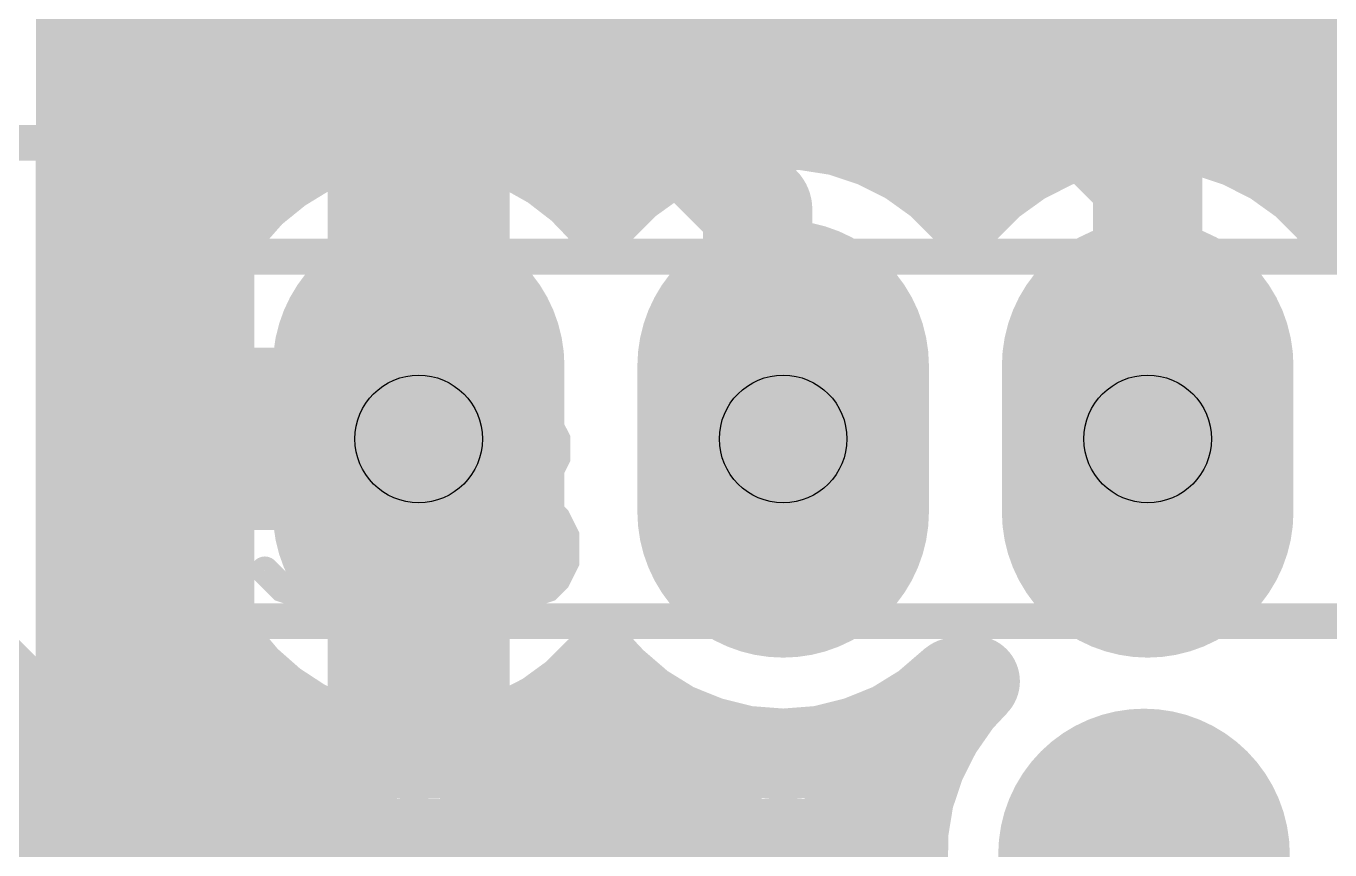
# Model space of a CAD drawing. Extents: x -0.06 to 2.31, y -0.06 to 2.06.
# Drawn here: x 0.7373 to 1.095, y 0.6142 to 0.8402 of the extents above; entities that cross this region are included whole.
import ezdxf

# ---------------------------------------------------------------- set-up
doc = ezdxf.new("R2010")
doc.units = 0
for name, color, linetype in [('Bottom', 6, 'CONTINUOUS'), ('Drill_Bottom', 8, 'CONTINUOUS'), ('Drill_Top', 7, 'CONTINUOUS'), ('Top', 5, 'CONTINUOUS'), ('Top_Silk', 2, 'CONTINUOUS')]:
    doc.layers.add(name, color=color, linetype=linetype)

msp = doc.modelspace()

# ---------------------------------------------------------------- linework, layer by layer
at = {"layer": 'Bottom', "linetype": 'CONTINUOUS'}
for points, const_width in [([(1.145, 0.799), (1.046, 0.898)], 0.03), ([(1.045, 0.798), (0.946, 0.897)], 0.03), ([(0.7525, 0.8598), (0.7524, 0.6567)], 0.025), ([(0.787, 0.8254), (0.7525, 0.8598)], 0.025), ([(0.871, 0.857), (0.938, 0.79)], 0.03), ([(0.755, 0.8395), (0.7703, 0.8395)], 0.025), ([(0.7923, 0.8216), (0.787, 0.8254)], 0.025), ([(0.845, 0.8135), (0.845, 0.6405)], 0.05), ([(0.7981, 0.8187), (0.7923, 0.8216)], 0.025), ([(0.8043, 0.8166), (0.7981, 0.8187)], 0.025), ([(0.755, 0.8147), (0.8522, 0.8147)], 0.025), ([(0.8107, 0.8156), (0.8043, 0.8166)], 0.025), ([(0.8538, 0.8155), (0.8107, 0.8156)], 0.025), ([(0.8569, 0.8124), (0.8538, 0.8155)], 0.025), ([(0.8152, 0.8065), (0.8245, 0.8103)], 0.025), ([(0.8245, 0.8103), (0.8342, 0.8126)], 0.025), ([(0.8342, 0.8126), (0.8441, 0.8135)], 0.025), ([(0.8441, 0.8135), (0.8541, 0.8129)], 0.025), ([(0.8541, 0.8129), (0.8569, 0.8124)], 0.025), ([(0.8067, 0.8013), (0.8152, 0.8065)], 0.025), ([(0.7989, 0.795), (0.8067, 0.8013)], 0.025), ([(1.045, 0.727), (1.045, 0.798)], 0.03), ([(0.7923, 0.7875), (0.7989, 0.795)], 0.025), ([(0.938, 0.79), (0.938, 0.734)], 0.03), ([(0.755, 0.7898), (0.7916, 0.7898)], 0.025), ([(0.7868, 0.7792), (0.7923, 0.7875)], 0.025), ([(0.7826, 0.7701), (0.7868, 0.7792)], 0.025), ([(0.7799, 0.7605), (0.7826, 0.7701)], 0.025), ([(0.755, 0.7649), (0.7785, 0.7649)], 0.025), ([(0.7786, 0.7506), (0.7799, 0.7605)], 0.025), ([(0.7785, 0.7056), (0.7786, 0.7506)], 0.025), ([(0.755, 0.7401), (0.776, 0.7401)], 0.025), ([(0.7785, 0.727), (0.845, 0.727)], 0.05), ([(0.938, 0.734), (0.945, 0.727)], 0.03), ([(0.755, 0.7152), (0.776, 0.7152)], 0.025), ([(0.7795, 0.6956), (0.7785, 0.7056)], 0.025), ([(0.7819, 0.686), (0.7795, 0.6956)], 0.025), ([(0.755, 0.6903), (0.7781, 0.6903)], 0.025), ([(0.7858, 0.6767), (0.7819, 0.686)], 0.025), ([(0.791, 0.6682), (0.7858, 0.6767)], 0.025), ([(0.7974, 0.6606), (0.791, 0.6682)], 0.025), ([(0.755, 0.6655), (0.7906, 0.6655)], 0.025), ([(0.8049, 0.654), (0.7974, 0.6606)], 0.025), ([(0.895, 0.6632), (0.8882, 0.6564)], 0.025), ([(0.898, 0.66), (0.895, 0.6632)], 0.025), ([(0.9059, 0.6532), (0.898, 0.66)], 0.025), ([(0.992, 0.66), (0.9841, 0.6532)], 0.025), ([(0.9975, 0.6605), (0.992, 0.66)], 0.025), ([(0.9928, 0.6555), (0.9975, 0.6605)], 0.025), ([(0.7524, 0.6567), (0.7514, 0.6503)], 0.025), ([(0.8882, 0.6564), (0.8801, 0.6505)], 0.025), ([(0.8133, 0.6485), (0.8049, 0.654)], 0.025), ([(0.9148, 0.6477), (0.9059, 0.6532)], 0.025), ([(0.9841, 0.6532), (0.9752, 0.6477)], 0.025), ([(0.9871, 0.6473), (0.9928, 0.6555)], 0.025), ([(0.7514, 0.6503), (0.7493, 0.6441)], 0.025), ([(0.8801, 0.6505), (0.8712, 0.6459)], 0.025), ([(0.8224, 0.6445), (0.8133, 0.6485)], 0.025), ([(0.8712, 0.6459), (0.8618, 0.6427)], 0.025), ([(0.9245, 0.6438), (0.9148, 0.6477)], 0.025), ([(0.9752, 0.6477), (0.9655, 0.6438)], 0.025), ([(0.9825, 0.6384), (0.9871, 0.6473)], 0.025), ([(0.7493, 0.6441), (0.7464, 0.6383)], 0.025), ([(0.832, 0.6418), (0.8224, 0.6445)], 0.025), ([(0.8618, 0.6427), (0.8519, 0.6409)], 0.025), ([(0.9346, 0.6413), (0.9245, 0.6438)], 0.025), ([(0.9655, 0.6438), (0.9554, 0.6413)], 0.025), ([(0.7502, 0.6406), (0.8391, 0.6406)], 0.025), ([(0.842, 0.6406), (0.832, 0.6418)], 0.025), ([(0.8519, 0.6409), (0.842, 0.6406)], 0.025), ([(0.8509, 0.6406), (0.9391, 0.6406)], 0.025), ([(0.945, 0.6405), (0.9346, 0.6413)], 0.025), ([(0.9554, 0.6413), (0.945, 0.6405)], 0.025), ([(0.9509, 0.6406), (0.981, 0.6406)], 0.025), ([(0.7464, 0.6383), (0.7426, 0.633)], 0.025), ([(0.9794, 0.6289), (0.9825, 0.6384)], 0.025), ([(0.7426, 0.633), (0.7105, 0.6008)], 0.025), ([(0.9778, 0.6191), (0.9794, 0.6289)], 0.025), ([(0.9775, 0.573), (0.9778, 0.6191)], 0.025), ([(0.7279, 0.6157), (0.9751, 0.6157)], 0.025)]:
    msp.add_lwpolyline(points, dxfattribs=dict(at, const_width=const_width))
for points, const_width in [([(0.7808, 0.8254, 1), (0.7933, 0.8254, 1), (0.7808, 0.8254, 1)], 0.0125), ([(0.7808, 0.8254, 1), (0.7933, 0.8254, 1), (0.7808, 0.8254, 1)], 0.0125), ([(0.7861, 0.8216, 1), (0.7986, 0.8216, 1), (0.7861, 0.8216, 1)], 0.0125), ([(0.7861, 0.8216, 1), (0.7986, 0.8216, 1), (0.7861, 0.8216, 1)], 0.0125), ([(0.7919, 0.8187, 1), (0.8044, 0.8187, 1), (0.7919, 0.8187, 1)], 0.0125), ([(0.7919, 0.8187, 1), (0.8044, 0.8187, 1), (0.7919, 0.8187, 1)], 0.0125), ([(0.7981, 0.8166, 1), (0.8106, 0.8166, 1), (0.7981, 0.8166, 1)], 0.0125), ([(0.7981, 0.8166, 1), (0.8106, 0.8166, 1), (0.7981, 0.8166, 1)], 0.0125), ([(0.8045, 0.8156, 1), (0.817, 0.8156, 1), (0.8045, 0.8156, 1)], 0.0125), ([(0.8045, 0.8156, 1), (0.817, 0.8156, 1), (0.8045, 0.8156, 1)], 0.0125), ([(0.8475, 0.8155, 1), (0.86, 0.8155, 1), (0.8475, 0.8155, 1)], 0.0125), ([(0.8475, 0.8155, 1), (0.86, 0.8155, 1), (0.8475, 0.8155, 1)], 0.0125), ([(0.8182, 0.8103, 1), (0.8307, 0.8103, 1), (0.8182, 0.8103, 1)], 0.0125), ([(0.8182, 0.8103, 1), (0.8307, 0.8103, 1), (0.8182, 0.8103, 1)], 0.0125), ([(0.8279, 0.8126, 1), (0.8404, 0.8126, 1), (0.8279, 0.8126, 1)], 0.0125), ([(0.8279, 0.8126, 1), (0.8404, 0.8126, 1), (0.8279, 0.8126, 1)], 0.0125), ([(0.8379, 0.8135, 1), (0.8504, 0.8135, 1), (0.8379, 0.8135, 1)], 0.0125), ([(0.8379, 0.8135, 1), (0.8504, 0.8135, 1), (0.8379, 0.8135, 1)], 0.0125), ([(0.8478, 0.8129, 1), (0.8603, 0.8129, 1), (0.8478, 0.8129, 1)], 0.0125), ([(0.8478, 0.8129, 1), (0.8603, 0.8129, 1), (0.8478, 0.8129, 1)], 0.0125), ([(0.8507, 0.8124, 1), (0.8632, 0.8124, 1), (0.8507, 0.8124, 1)], 0.0125), ([(0.8507, 0.8124, 1), (0.8632, 0.8124, 1), (0.8507, 0.8124, 1)], 0.0125), ([(0.809, 0.8065, 1), (0.8215, 0.8065, 1), (0.809, 0.8065, 1)], 0.0125), ([(0.809, 0.8065, 1), (0.8215, 0.8065, 1), (0.809, 0.8065, 1)], 0.0125), ([(0.8004, 0.8013, 1), (0.8129, 0.8013, 1), (0.8004, 0.8013, 1)], 0.0125), ([(0.8004, 0.8013, 1), (0.8129, 0.8013, 1), (0.8004, 0.8013, 1)], 0.0125), ([(1.0375, 0.798, 1), (1.0525, 0.798, 1), (1.0375, 0.798, 1)], 0.015), ([(1.0375, 0.798, 1), (1.0525, 0.798, 1), (1.0375, 0.798, 1)], 0.015), ([(0.7927, 0.795, 1), (0.8052, 0.795, 1), (0.7927, 0.795, 1)], 0.0125), ([(0.7927, 0.795, 1), (0.8052, 0.795, 1), (0.7927, 0.795, 1)], 0.0125), ([(0.9305, 0.79, 1), (0.9455, 0.79, 1), (0.9305, 0.79, 1)], 0.015), ([(0.9305, 0.79, 1), (0.9455, 0.79, 1), (0.9305, 0.79, 1)], 0.015), ([(0.786, 0.7875, 1), (0.7985, 0.7875, 1), (0.786, 0.7875, 1)], 0.0125), ([(0.786, 0.7875, 1), (0.7985, 0.7875, 1), (0.786, 0.7875, 1)], 0.0125), ([(0.7806, 0.7792, 1), (0.7931, 0.7792, 1), (0.7806, 0.7792, 1)], 0.0125), ([(0.7806, 0.7792, 1), (0.7931, 0.7792, 1), (0.7806, 0.7792, 1)], 0.0125), ([(0.865, 0.747, 1), (0.825, 0.747, 1), (0.865, 0.747, 1)], 0.04), ([(0.965, 0.747, 1), (0.925, 0.747, 1), (0.965, 0.747, 1)], 0.04), ([(1.065, 0.747, 1), (1.025, 0.747, 1), (1.065, 0.747, 1)], 0.04), ([(0.7764, 0.7701, 1), (0.7889, 0.7701, 1), (0.7764, 0.7701, 1)], 0.0125), ([(0.7764, 0.7701, 1), (0.7889, 0.7701, 1), (0.7764, 0.7701, 1)], 0.0125), ([(0.7736, 0.7605, 1), (0.7861, 0.7605, 1), (0.7736, 0.7605, 1)], 0.0125), ([(0.7736, 0.7605, 1), (0.7861, 0.7605, 1), (0.7736, 0.7605, 1)], 0.0125), ([(0.7723, 0.7506, 1), (0.7848, 0.7506, 1), (0.7723, 0.7506, 1)], 0.0125), ([(0.7723, 0.7506, 1), (0.7848, 0.7506, 1), (0.7723, 0.7506, 1)], 0.0125), ([(0.9305, 0.734, 1), (0.9455, 0.734, 1), (0.9305, 0.734, 1)], 0.015), ([(0.9305, 0.734, 1), (0.9455, 0.734, 1), (0.9305, 0.734, 1)], 0.015), ([(0.865, 0.707, 1), (0.825, 0.707, 1), (0.865, 0.707, 1)], 0.04), ([(0.965, 0.707, 1), (0.925, 0.707, 1), (0.965, 0.707, 1)], 0.04), ([(1.065, 0.707, 1), (1.025, 0.707, 1), (1.065, 0.707, 1)], 0.04), ([(0.9375, 0.727, 1), (0.9525, 0.727, 1), (0.9375, 0.727, 1)], 0.015), ([(1.0375, 0.727, 1), (1.0525, 0.727, 1), (1.0375, 0.727, 1)], 0.015), ([(0.7723, 0.7056, 1), (0.7848, 0.7056, 1), (0.7723, 0.7056, 1)], 0.0125), ([(0.7723, 0.7056, 1), (0.7848, 0.7056, 1), (0.7723, 0.7056, 1)], 0.0125), ([(0.7732, 0.6956, 1), (0.7857, 0.6956, 1), (0.7732, 0.6956, 1)], 0.0125), ([(0.7732, 0.6956, 1), (0.7857, 0.6956, 1), (0.7732, 0.6956, 1)], 0.0125), ([(0.7757, 0.686, 1), (0.7882, 0.686, 1), (0.7757, 0.686, 1)], 0.0125), ([(0.7757, 0.686, 1), (0.7882, 0.686, 1), (0.7757, 0.686, 1)], 0.0125), ([(0.7795, 0.6767, 1), (0.792, 0.6767, 1), (0.7795, 0.6767, 1)], 0.0125), ([(0.7795, 0.6767, 1), (0.792, 0.6767, 1), (0.7795, 0.6767, 1)], 0.0125), ([(0.7847, 0.6682, 1), (0.7972, 0.6682, 1), (0.7847, 0.6682, 1)], 0.0125), ([(0.7847, 0.6682, 1), (0.7972, 0.6682, 1), (0.7847, 0.6682, 1)], 0.0125), ([(0.7912, 0.6606, 1), (0.8037, 0.6606, 1), (0.7912, 0.6606, 1)], 0.0125), ([(0.7912, 0.6606, 1), (0.8037, 0.6606, 1), (0.7912, 0.6606, 1)], 0.0125), ([(0.8888, 0.6632, 1), (0.9013, 0.6632, 1), (0.8888, 0.6632, 1)], 0.0125), ([(0.8888, 0.6632, 1), (0.9013, 0.6632, 1), (0.8888, 0.6632, 1)], 0.0125), ([(0.8917, 0.66, 1), (0.9042, 0.66, 1), (0.8917, 0.66, 1)], 0.0125), ([(0.8917, 0.66, 1), (0.9042, 0.66, 1), (0.8917, 0.66, 1)], 0.0125), ([(0.9858, 0.66, 1), (0.9983, 0.66, 1), (0.9858, 0.66, 1)], 0.0125), ([(0.9858, 0.66, 1), (0.9983, 0.66, 1), (0.9858, 0.66, 1)], 0.0125), ([(0.9912, 0.6605, 1), (1.0037, 0.6605, 1), (0.9912, 0.6605, 1)], 0.0125), ([(0.9912, 0.6605, 1), (1.0037, 0.6605, 1), (0.9912, 0.6605, 1)], 0.0125), ([(0.7461, 0.6567, 1), (0.7586, 0.6567, 1), (0.7461, 0.6567, 1)], 0.0125), ([(0.7461, 0.6567, 1), (0.7586, 0.6567, 1), (0.7461, 0.6567, 1)], 0.0125), ([(0.8819, 0.6564, 1), (0.8944, 0.6564, 1), (0.8819, 0.6564, 1)], 0.0125), ([(0.8819, 0.6564, 1), (0.8944, 0.6564, 1), (0.8819, 0.6564, 1)], 0.0125), ([(0.7987, 0.654, 1), (0.8112, 0.654, 1), (0.7987, 0.654, 1)], 0.0125), ([(0.7987, 0.654, 1), (0.8112, 0.654, 1), (0.7987, 0.654, 1)], 0.0125), ([(0.8997, 0.6532, 1), (0.9122, 0.6532, 1), (0.8997, 0.6532, 1)], 0.0125), ([(0.8997, 0.6532, 1), (0.9122, 0.6532, 1), (0.8997, 0.6532, 1)], 0.0125), ([(0.9778, 0.6532, 1), (0.9903, 0.6532, 1), (0.9778, 0.6532, 1)], 0.0125), ([(0.9778, 0.6532, 1), (0.9903, 0.6532, 1), (0.9778, 0.6532, 1)], 0.0125), ([(0.9866, 0.6555, 1), (0.9991, 0.6555, 1), (0.9866, 0.6555, 1)], 0.0125), ([(0.9866, 0.6555, 1), (0.9991, 0.6555, 1), (0.9866, 0.6555, 1)], 0.0125), ([(0.7451, 0.6503, 1), (0.7576, 0.6503, 1), (0.7451, 0.6503, 1)], 0.0125), ([(0.7451, 0.6503, 1), (0.7576, 0.6503, 1), (0.7451, 0.6503, 1)], 0.0125), ([(0.8738, 0.6505, 1), (0.8863, 0.6505, 1), (0.8738, 0.6505, 1)], 0.0125), ([(0.8738, 0.6505, 1), (0.8863, 0.6505, 1), (0.8738, 0.6505, 1)], 0.0125), ([(0.8071, 0.6485, 1), (0.8196, 0.6485, 1), (0.8071, 0.6485, 1)], 0.0125), ([(0.8071, 0.6485, 1), (0.8196, 0.6485, 1), (0.8071, 0.6485, 1)], 0.0125), ([(0.865, 0.6459, 1), (0.8775, 0.6459, 1), (0.865, 0.6459, 1)], 0.0125), ([(0.865, 0.6459, 1), (0.8775, 0.6459, 1), (0.865, 0.6459, 1)], 0.0125), ([(0.9086, 0.6477, 1), (0.9211, 0.6477, 1), (0.9086, 0.6477, 1)], 0.0125), ([(0.9086, 0.6477, 1), (0.9211, 0.6477, 1), (0.9086, 0.6477, 1)], 0.0125), ([(0.9689, 0.6477, 1), (0.9814, 0.6477, 1), (0.9689, 0.6477, 1)], 0.0125), ([(0.9689, 0.6477, 1), (0.9814, 0.6477, 1), (0.9689, 0.6477, 1)], 0.0125), ([(0.9808, 0.6473, 1), (0.9933, 0.6473, 1), (0.9808, 0.6473, 1)], 0.0125), ([(0.9808, 0.6473, 1), (0.9933, 0.6473, 1), (0.9808, 0.6473, 1)], 0.0125), ([(0.7431, 0.6441, 1), (0.7556, 0.6441, 1), (0.7431, 0.6441, 1)], 0.0125), ([(0.7431, 0.6441, 1), (0.7556, 0.6441, 1), (0.7431, 0.6441, 1)], 0.0125), ([(0.8162, 0.6445, 1), (0.8287, 0.6445, 1), (0.8162, 0.6445, 1)], 0.0125), ([(0.8162, 0.6445, 1), (0.8287, 0.6445, 1), (0.8162, 0.6445, 1)], 0.0125), ([(0.8555, 0.6427, 1), (0.868, 0.6427, 1), (0.8555, 0.6427, 1)], 0.0125), ([(0.8555, 0.6427, 1), (0.868, 0.6427, 1), (0.8555, 0.6427, 1)], 0.0125), ([(0.9182, 0.6438, 1), (0.9307, 0.6438, 1), (0.9182, 0.6438, 1)], 0.0125), ([(0.9182, 0.6438, 1), (0.9307, 0.6438, 1), (0.9182, 0.6438, 1)], 0.0125), ([(0.9593, 0.6438, 1), (0.9718, 0.6438, 1), (0.9593, 0.6438, 1)], 0.0125), ([(0.9593, 0.6438, 1), (0.9718, 0.6438, 1), (0.9593, 0.6438, 1)], 0.0125), ([(0.8258, 0.6418, 1), (0.8383, 0.6418, 1), (0.8258, 0.6418, 1)], 0.0125), ([(0.8258, 0.6418, 1), (0.8383, 0.6418, 1), (0.8258, 0.6418, 1)], 0.0125), ([(0.8357, 0.6406, 1), (0.8482, 0.6406, 1), (0.8357, 0.6406, 1)], 0.0125), ([(0.8357, 0.6406, 1), (0.8482, 0.6406, 1), (0.8357, 0.6406, 1)], 0.0125), ([(0.8457, 0.6409, 1), (0.8582, 0.6409, 1), (0.8457, 0.6409, 1)], 0.0125), ([(0.8457, 0.6409, 1), (0.8582, 0.6409, 1), (0.8457, 0.6409, 1)], 0.0125), ([(0.9283, 0.6413, 1), (0.9408, 0.6413, 1), (0.9283, 0.6413, 1)], 0.0125), ([(0.9283, 0.6413, 1), (0.9408, 0.6413, 1), (0.9283, 0.6413, 1)], 0.0125), ([(0.9388, 0.6405, 1), (0.9513, 0.6405, 1), (0.9388, 0.6405, 1)], 0.0125), ([(0.9388, 0.6405, 1), (0.9513, 0.6405, 1), (0.9388, 0.6405, 1)], 0.0125), ([(0.9492, 0.6413, 1), (0.9617, 0.6413, 1), (0.9492, 0.6413, 1)], 0.0125), ([(0.9492, 0.6413, 1), (0.9617, 0.6413, 1), (0.9492, 0.6413, 1)], 0.0125), ([(1.064, 0.613, 1), (1.024, 0.613, 1), (1.064, 0.613, 1)], 0.04), ([(0.7401, 0.6383, 1), (0.7526, 0.6383, 1), (0.7401, 0.6383, 1)], 0.0125), ([(0.7401, 0.6383, 1), (0.7526, 0.6383, 1), (0.7401, 0.6383, 1)], 0.0125), ([(0.9763, 0.6384, 1), (0.9888, 0.6384, 1), (0.9763, 0.6384, 1)], 0.0125), ([(0.9763, 0.6384, 1), (0.9888, 0.6384, 1), (0.9763, 0.6384, 1)], 0.0125), ([(0.7363, 0.633, 1), (0.7488, 0.633, 1), (0.7363, 0.633, 1)], 0.0125), ([(0.7363, 0.633, 1), (0.7488, 0.633, 1), (0.7363, 0.633, 1)], 0.0125), ([(0.9732, 0.6289, 1), (0.9857, 0.6289, 1), (0.9732, 0.6289, 1)], 0.0125), ([(0.9732, 0.6289, 1), (0.9857, 0.6289, 1), (0.9732, 0.6289, 1)], 0.0125), ([(0.9715, 0.6191, 1), (0.984, 0.6191, 1), (0.9715, 0.6191, 1)], 0.0125), ([(0.9715, 0.6191, 1), (0.984, 0.6191, 1), (0.9715, 0.6191, 1)], 0.0125)]:
    msp.add_lwpolyline(points, format="xyb", dxfattribs=dict(at, const_width=const_width))
at = {"layer": 'Bottom'}
for points in [[(0.805, 0.747), (0.885, 0.747), (0.805, 0.707), (0.885, 0.707)], [(0.905, 0.747), (0.985, 0.747), (0.905, 0.707), (0.985, 0.707)], [(1.005, 0.747), (1.085, 0.747), (1.005, 0.707), (1.085, 0.707)]]:
    msp.add_solid(points, dxfattribs=at)
at = {"layer": 'Drill_Bottom'}
for centre in [(0.845, 0.727), (0.945, 0.727), (1.045, 0.727)]:
    msp.add_circle(centre, 0.0175, dxfattribs=at)
at = {"layer": 'Drill_Top'}
for centre in [(0.845, 0.727), (0.945, 0.727), (1.045, 0.727)]:
    msp.add_circle(centre, 0.0175, dxfattribs=at)
at = {"layer": 'Top', "linetype": 'CONTINUOUS'}
for points, const_width in [([(0.7635, 0.862), (0.7635, 0.6812)], 0.025), ([(0.766, 0.8395), (1.7062, 0.8395)], 0.025), ([(0.845, 0.8135), (0.845, 0.6405)], 0.05), ([(0.766, 0.8147), (1.706, 0.8147)], 0.025), ([(0.8152, 0.8065), (0.8245, 0.8103)], 0.025), ([(0.8245, 0.8103), (0.8342, 0.8126)], 0.025), ([(0.8342, 0.8126), (0.8441, 0.8135)], 0.025), ([(0.8441, 0.8135), (0.8541, 0.8129)], 0.025), ([(0.8541, 0.8129), (0.8639, 0.8108)], 0.025), ([(0.8639, 0.8108), (0.8732, 0.8072)], 0.025), ([(0.9196, 0.8084), (0.9295, 0.8117)], 0.025), ([(0.9295, 0.8117), (0.9398, 0.8133)], 0.025), ([(0.9398, 0.8133), (0.9502, 0.8133)], 0.025), ([(0.9502, 0.8133), (0.9605, 0.8117)], 0.025), ([(0.9605, 0.8117), (0.9704, 0.8084)], 0.025), ([(1.0196, 0.8084), (1.0295, 0.8117)], 0.025), ([(1.0295, 0.8117), (1.0398, 0.8133)], 0.025), ([(1.0398, 0.8133), (1.0502, 0.8133)], 0.025), ([(1.0502, 0.8133), (1.0605, 0.8117)], 0.025), ([(1.0605, 0.8117), (1.0704, 0.8084)], 0.025), ([(0.8732, 0.8072), (0.8819, 0.8023)], 0.025), ([(0.9103, 0.8037), (0.9196, 0.8084)], 0.025), ([(0.9704, 0.8084), (0.9797, 0.8037)], 0.025), ([(1.0103, 0.8037), (1.0196, 0.8084)], 0.025), ([(1.0704, 0.8084), (1.0797, 0.8037)], 0.025), ([(0.8067, 0.8013), (0.8152, 0.8065)], 0.025), ([(0.9018, 0.7976), (0.9103, 0.8037)], 0.025), ([(0.9797, 0.8037), (0.9882, 0.7976)], 0.025), ([(1.0018, 0.7976), (1.0103, 0.8037)], 0.025), ([(1.0797, 0.8037), (1.0882, 0.7976)], 0.025), ([(1.1018, 0.7976), (1.1103, 0.8037)], 0.025), ([(0.7989, 0.795), (0.8067, 0.8013)], 0.025), ([(0.8819, 0.8023), (0.8898, 0.7962)], 0.025), ([(0.8898, 0.7962), (0.895, 0.7908)], 0.025), ([(0.895, 0.7908), (0.9018, 0.7976)], 0.025), ([(0.9882, 0.7976), (0.995, 0.7908)], 0.025), ([(0.995, 0.7908), (1.0018, 0.7976)], 0.025), ([(1.0882, 0.7976), (1.095, 0.7908)], 0.025), ([(1.095, 0.7908), (1.1018, 0.7976)], 0.025), ([(0.7923, 0.7875), (0.7989, 0.795)], 0.025), ([(0.766, 0.7898), (0.7916, 0.7898)], 0.025), ([(0.7868, 0.7792), (0.7923, 0.7875)], 0.025), ([(0.7826, 0.7701), (0.7868, 0.7792)], 0.025), ([(0.7799, 0.7605), (0.7826, 0.7701)], 0.025), ([(0.766, 0.7649), (0.7785, 0.7649)], 0.025), ([(0.7786, 0.7506), (0.7799, 0.7605)], 0.025), ([(0.7785, 0.7056), (0.7786, 0.7506)], 0.025), ([(0.766, 0.7401), (0.776, 0.7401)], 0.025), ([(0.7785, 0.727), (0.845, 0.727)], 0.05), ([(0.766, 0.7152), (0.776, 0.7152)], 0.025), ([(0.7795, 0.6956), (0.7785, 0.7056)], 0.025), ([(0.7819, 0.686), (0.7795, 0.6956)], 0.025), ([(0.766, 0.6903), (0.7781, 0.6903)], 0.025), ([(0.7858, 0.6767), (0.7819, 0.686)], 0.025), ([(0.7635, 0.6812), (0.9562, 0.4885)], 0.025), ([(0.791, 0.6682), (0.7858, 0.6767)], 0.025), ([(0.7974, 0.6606), (0.791, 0.6682)], 0.025), ([(0.722, 0.664), (0.939, 0.447)], 0.03), ([(0.7817, 0.6655), (0.7906, 0.6655)], 0.025), ([(0.8049, 0.6539), (0.7974, 0.6606)], 0.025), ([(0.895, 0.6632), (0.8882, 0.6564)], 0.025), ([(0.898, 0.66), (0.895, 0.6632)], 0.025), ([(0.9059, 0.6532), (0.898, 0.66)], 0.025), ([(0.992, 0.66), (0.9841, 0.6532)], 0.025), ([(0.9975, 0.6605), (0.992, 0.66)], 0.025), ([(0.9928, 0.6555), (0.9975, 0.6605)], 0.025), ([(0.8882, 0.6564), (0.8801, 0.6505)], 0.025), ([(0.8133, 0.6485), (0.8049, 0.6539)], 0.025), ([(0.9148, 0.6477), (0.9059, 0.6532)], 0.025), ([(0.9841, 0.6532), (0.9752, 0.6477)], 0.025), ([(0.9871, 0.6473), (0.9928, 0.6555)], 0.025), ([(0.8801, 0.6505), (0.8712, 0.6459)], 0.025), ([(0.8224, 0.6445), (0.8133, 0.6485)], 0.025), ([(0.8712, 0.6459), (0.8618, 0.6427)], 0.025), ([(0.9245, 0.6438), (0.9148, 0.6477)], 0.025), ([(0.9752, 0.6477), (0.9655, 0.6438)], 0.025), ([(0.9826, 0.6384), (0.9871, 0.6473)], 0.025), ([(0.832, 0.6418), (0.8224, 0.6445)], 0.025), ([(0.8618, 0.6427), (0.8519, 0.6409)], 0.025), ([(0.9346, 0.6413), (0.9245, 0.6438)], 0.025), ([(0.9655, 0.6438), (0.9554, 0.6413)], 0.025), ([(0.8066, 0.6406), (0.8391, 0.6406)], 0.025), ([(0.842, 0.6406), (0.832, 0.6418)], 0.025), ([(0.8519, 0.6409), (0.842, 0.6406)], 0.025), ([(0.8509, 0.6406), (0.9391, 0.6406)], 0.025), ([(0.945, 0.6405), (0.9346, 0.6413)], 0.025), ([(0.9554, 0.6413), (0.945, 0.6405)], 0.025), ([(0.9509, 0.6406), (0.981, 0.6406)], 0.025), ([(0.9794, 0.6289), (0.9826, 0.6384)], 0.025), ([(0.9778, 0.6191), (0.9794, 0.6289)], 0.025), ([(0.9775, 0.573), (0.9778, 0.6191)], 0.025), ([(0.8655, 0.4618), (0.7104, 0.6169)], 0.025), ([(0.8315, 0.6157), (0.9751, 0.6157)], 0.025)]:
    msp.add_lwpolyline(points, dxfattribs=dict(at, const_width=const_width))
for points, const_width in [([(0.8182, 0.8103, 1), (0.8307, 0.8103, 1), (0.8182, 0.8103, 1)], 0.0125), ([(0.8182, 0.8103, 1), (0.8307, 0.8103, 1), (0.8182, 0.8103, 1)], 0.0125), ([(0.8279, 0.8126, 1), (0.8404, 0.8126, 1), (0.8279, 0.8126, 1)], 0.0125), ([(0.8279, 0.8126, 1), (0.8404, 0.8126, 1), (0.8279, 0.8126, 1)], 0.0125), ([(0.8379, 0.8135, 1), (0.8504, 0.8135, 1), (0.8379, 0.8135, 1)], 0.0125), ([(0.8379, 0.8135, 1), (0.8504, 0.8135, 1), (0.8379, 0.8135, 1)], 0.0125), ([(0.8478, 0.8129, 1), (0.8603, 0.8129, 1), (0.8478, 0.8129, 1)], 0.0125), ([(0.8478, 0.8129, 1), (0.8603, 0.8129, 1), (0.8478, 0.8129, 1)], 0.0125), ([(0.8576, 0.8108, 1), (0.8701, 0.8108, 1), (0.8576, 0.8108, 1)], 0.0125), ([(0.8576, 0.8108, 1), (0.8701, 0.8108, 1), (0.8576, 0.8108, 1)], 0.0125), ([(0.9232, 0.8117, 1), (0.9357, 0.8117, 1), (0.9232, 0.8117, 1)], 0.0125), ([(0.9232, 0.8117, 1), (0.9357, 0.8117, 1), (0.9232, 0.8117, 1)], 0.0125), ([(0.9335, 0.8133, 1), (0.946, 0.8133, 1), (0.9335, 0.8133, 1)], 0.0125), ([(0.9335, 0.8133, 1), (0.946, 0.8133, 1), (0.9335, 0.8133, 1)], 0.0125), ([(0.944, 0.8133, 1), (0.9565, 0.8133, 1), (0.944, 0.8133, 1)], 0.0125), ([(0.944, 0.8133, 1), (0.9565, 0.8133, 1), (0.944, 0.8133, 1)], 0.0125), ([(0.9543, 0.8117, 1), (0.9668, 0.8117, 1), (0.9543, 0.8117, 1)], 0.0125), ([(0.9543, 0.8117, 1), (0.9668, 0.8117, 1), (0.9543, 0.8117, 1)], 0.0125), ([(1.0232, 0.8117, 1), (1.0357, 0.8117, 1), (1.0232, 0.8117, 1)], 0.0125), ([(1.0232, 0.8117, 1), (1.0357, 0.8117, 1), (1.0232, 0.8117, 1)], 0.0125), ([(1.0335, 0.8133, 1), (1.046, 0.8133, 1), (1.0335, 0.8133, 1)], 0.0125), ([(1.0335, 0.8133, 1), (1.046, 0.8133, 1), (1.0335, 0.8133, 1)], 0.0125), ([(1.044, 0.8133, 1), (1.0565, 0.8133, 1), (1.044, 0.8133, 1)], 0.0125), ([(1.044, 0.8133, 1), (1.0565, 0.8133, 1), (1.044, 0.8133, 1)], 0.0125), ([(1.0543, 0.8117, 1), (1.0668, 0.8117, 1), (1.0543, 0.8117, 1)], 0.0125), ([(1.0543, 0.8117, 1), (1.0668, 0.8117, 1), (1.0543, 0.8117, 1)], 0.0125), ([(0.867, 0.8072, 1), (0.8795, 0.8072, 1), (0.867, 0.8072, 1)], 0.0125), ([(0.867, 0.8072, 1), (0.8795, 0.8072, 1), (0.867, 0.8072, 1)], 0.0125), ([(0.9133, 0.8084, 1), (0.9258, 0.8084, 1), (0.9133, 0.8084, 1)], 0.0125), ([(0.9133, 0.8084, 1), (0.9258, 0.8084, 1), (0.9133, 0.8084, 1)], 0.0125), ([(0.9642, 0.8084, 1), (0.9767, 0.8084, 1), (0.9642, 0.8084, 1)], 0.0125), ([(0.9642, 0.8084, 1), (0.9767, 0.8084, 1), (0.9642, 0.8084, 1)], 0.0125), ([(1.0133, 0.8084, 1), (1.0258, 0.8084, 1), (1.0133, 0.8084, 1)], 0.0125), ([(1.0133, 0.8084, 1), (1.0258, 0.8084, 1), (1.0133, 0.8084, 1)], 0.0125), ([(1.0642, 0.8084, 1), (1.0767, 0.8084, 1), (1.0642, 0.8084, 1)], 0.0125), ([(1.0642, 0.8084, 1), (1.0767, 0.8084, 1), (1.0642, 0.8084, 1)], 0.0125), ([(0.809, 0.8065, 1), (0.8215, 0.8065, 1), (0.809, 0.8065, 1)], 0.0125), ([(0.809, 0.8065, 1), (0.8215, 0.8065, 1), (0.809, 0.8065, 1)], 0.0125), ([(0.904, 0.8037, 1), (0.9165, 0.8037, 1), (0.904, 0.8037, 1)], 0.0125), ([(0.904, 0.8037, 1), (0.9165, 0.8037, 1), (0.904, 0.8037, 1)], 0.0125), ([(0.9735, 0.8037, 1), (0.986, 0.8037, 1), (0.9735, 0.8037, 1)], 0.0125), ([(0.9735, 0.8037, 1), (0.986, 0.8037, 1), (0.9735, 0.8037, 1)], 0.0125), ([(1.004, 0.8037, 1), (1.0165, 0.8037, 1), (1.004, 0.8037, 1)], 0.0125), ([(1.004, 0.8037, 1), (1.0165, 0.8037, 1), (1.004, 0.8037, 1)], 0.0125), ([(1.0735, 0.8037, 1), (1.086, 0.8037, 1), (1.0735, 0.8037, 1)], 0.0125), ([(1.0735, 0.8037, 1), (1.086, 0.8037, 1), (1.0735, 0.8037, 1)], 0.0125), ([(0.8004, 0.8013, 1), (0.8129, 0.8013, 1), (0.8004, 0.8013, 1)], 0.0125), ([(0.8004, 0.8013, 1), (0.8129, 0.8013, 1), (0.8004, 0.8013, 1)], 0.0125), ([(0.8757, 0.8023, 1), (0.8882, 0.8023, 1), (0.8757, 0.8023, 1)], 0.0125), ([(0.8757, 0.8023, 1), (0.8882, 0.8023, 1), (0.8757, 0.8023, 1)], 0.0125), ([(0.8835, 0.7962, 1), (0.896, 0.7962, 1), (0.8835, 0.7962, 1)], 0.0125), ([(0.8835, 0.7962, 1), (0.896, 0.7962, 1), (0.8835, 0.7962, 1)], 0.0125), ([(0.8956, 0.7976, 1), (0.9081, 0.7976, 1), (0.8956, 0.7976, 1)], 0.0125), ([(0.8956, 0.7976, 1), (0.9081, 0.7976, 1), (0.8956, 0.7976, 1)], 0.0125), ([(0.9819, 0.7976, 1), (0.9944, 0.7976, 1), (0.9819, 0.7976, 1)], 0.0125), ([(0.9819, 0.7976, 1), (0.9944, 0.7976, 1), (0.9819, 0.7976, 1)], 0.0125), ([(0.9956, 0.7976, 1), (1.0081, 0.7976, 1), (0.9956, 0.7976, 1)], 0.0125), ([(0.9956, 0.7976, 1), (1.0081, 0.7976, 1), (0.9956, 0.7976, 1)], 0.0125), ([(1.0819, 0.7976, 1), (1.0944, 0.7976, 1), (1.0819, 0.7976, 1)], 0.0125), ([(1.0819, 0.7976, 1), (1.0944, 0.7976, 1), (1.0819, 0.7976, 1)], 0.0125), ([(1.0956, 0.7976, 1), (1.1081, 0.7976, 1), (1.0956, 0.7976, 1)], 0.0125), ([(1.0956, 0.7976, 1), (1.1081, 0.7976, 1), (1.0956, 0.7976, 1)], 0.0125), ([(0.7927, 0.795, 1), (0.8052, 0.795, 1), (0.7927, 0.795, 1)], 0.0125), ([(0.7927, 0.795, 1), (0.8052, 0.795, 1), (0.7927, 0.795, 1)], 0.0125), ([(0.8887, 0.7908, 1), (0.9012, 0.7908, 1), (0.8887, 0.7908, 1)], 0.0125), ([(0.8887, 0.7908, 1), (0.9012, 0.7908, 1), (0.8887, 0.7908, 1)], 0.0125), ([(0.9887, 0.7908, 1), (1.0012, 0.7908, 1), (0.9887, 0.7908, 1)], 0.0125), ([(0.9887, 0.7908, 1), (1.0012, 0.7908, 1), (0.9887, 0.7908, 1)], 0.0125), ([(1.0887, 0.7908, 1), (1.1012, 0.7908, 1), (1.0887, 0.7908, 1)], 0.0125), ([(1.0887, 0.7908, 1), (1.1012, 0.7908, 1), (1.0887, 0.7908, 1)], 0.0125), ([(0.786, 0.7875, 1), (0.7985, 0.7875, 1), (0.786, 0.7875, 1)], 0.0125), ([(0.786, 0.7875, 1), (0.7985, 0.7875, 1), (0.786, 0.7875, 1)], 0.0125), ([(0.7806, 0.7792, 1), (0.7931, 0.7792, 1), (0.7806, 0.7792, 1)], 0.0125), ([(0.7806, 0.7792, 1), (0.7931, 0.7792, 1), (0.7806, 0.7792, 1)], 0.0125), ([(0.865, 0.747, 1), (0.825, 0.747, 1), (0.865, 0.747, 1)], 0.04), ([(0.965, 0.747, 1), (0.925, 0.747, 1), (0.965, 0.747, 1)], 0.04), ([(1.065, 0.747, 1), (1.025, 0.747, 1), (1.065, 0.747, 1)], 0.04), ([(0.7764, 0.7701, 1), (0.7889, 0.7701, 1), (0.7764, 0.7701, 1)], 0.0125), ([(0.7764, 0.7701, 1), (0.7889, 0.7701, 1), (0.7764, 0.7701, 1)], 0.0125), ([(0.7736, 0.7605, 1), (0.7861, 0.7605, 1), (0.7736, 0.7605, 1)], 0.0125), ([(0.7736, 0.7605, 1), (0.7861, 0.7605, 1), (0.7736, 0.7605, 1)], 0.0125), ([(0.7723, 0.7506, 1), (0.7848, 0.7506, 1), (0.7723, 0.7506, 1)], 0.0125), ([(0.7723, 0.7506, 1), (0.7848, 0.7506, 1), (0.7723, 0.7506, 1)], 0.0125), ([(0.865, 0.707, 1), (0.825, 0.707, 1), (0.865, 0.707, 1)], 0.04), ([(0.965, 0.707, 1), (0.925, 0.707, 1), (0.965, 0.707, 1)], 0.04), ([(1.065, 0.707, 1), (1.025, 0.707, 1), (1.065, 0.707, 1)], 0.04), ([(0.7723, 0.7056, 1), (0.7848, 0.7056, 1), (0.7723, 0.7056, 1)], 0.0125), ([(0.7723, 0.7056, 1), (0.7848, 0.7056, 1), (0.7723, 0.7056, 1)], 0.0125), ([(0.7732, 0.6956, 1), (0.7857, 0.6956, 1), (0.7732, 0.6956, 1)], 0.0125), ([(0.7732, 0.6956, 1), (0.7857, 0.6956, 1), (0.7732, 0.6956, 1)], 0.0125), ([(0.7757, 0.686, 1), (0.7882, 0.686, 1), (0.7757, 0.686, 1)], 0.0125), ([(0.7757, 0.686, 1), (0.7882, 0.686, 1), (0.7757, 0.686, 1)], 0.0125), ([(0.7573, 0.6812, 1), (0.7698, 0.6812, 1), (0.7573, 0.6812, 1)], 0.0125), ([(0.7573, 0.6812, 1), (0.7698, 0.6812, 1), (0.7573, 0.6812, 1)], 0.0125), ([(0.7795, 0.6767, 1), (0.792, 0.6767, 1), (0.7795, 0.6767, 1)], 0.0125), ([(0.7795, 0.6767, 1), (0.792, 0.6767, 1), (0.7795, 0.6767, 1)], 0.0125), ([(0.7847, 0.6682, 1), (0.7972, 0.6682, 1), (0.7847, 0.6682, 1)], 0.0125), ([(0.7847, 0.6682, 1), (0.7972, 0.6682, 1), (0.7847, 0.6682, 1)], 0.0125), ([(0.7912, 0.6606, 1), (0.8037, 0.6606, 1), (0.7912, 0.6606, 1)], 0.0125), ([(0.7912, 0.6606, 1), (0.8037, 0.6606, 1), (0.7912, 0.6606, 1)], 0.0125), ([(0.8888, 0.6632, 1), (0.9013, 0.6632, 1), (0.8888, 0.6632, 1)], 0.0125), ([(0.8888, 0.6632, 1), (0.9013, 0.6632, 1), (0.8888, 0.6632, 1)], 0.0125), ([(0.8917, 0.66, 1), (0.9042, 0.66, 1), (0.8917, 0.66, 1)], 0.0125), ([(0.8917, 0.66, 1), (0.9042, 0.66, 1), (0.8917, 0.66, 1)], 0.0125), ([(0.9858, 0.66, 1), (0.9983, 0.66, 1), (0.9858, 0.66, 1)], 0.0125), ([(0.9858, 0.66, 1), (0.9983, 0.66, 1), (0.9858, 0.66, 1)], 0.0125), ([(0.9912, 0.6605, 1), (1.0037, 0.6605, 1), (0.9912, 0.6605, 1)], 0.0125), ([(0.9912, 0.6605, 1), (1.0037, 0.6605, 1), (0.9912, 0.6605, 1)], 0.0125), ([(0.8819, 0.6564, 1), (0.8944, 0.6564, 1), (0.8819, 0.6564, 1)], 0.0125), ([(0.8819, 0.6564, 1), (0.8944, 0.6564, 1), (0.8819, 0.6564, 1)], 0.0125), ([(0.7987, 0.6539, 1), (0.8112, 0.6539, 1), (0.7987, 0.6539, 1)], 0.0125), ([(0.7987, 0.6539, 1), (0.8112, 0.6539, 1), (0.7987, 0.6539, 1)], 0.0125), ([(0.8997, 0.6532, 1), (0.9122, 0.6532, 1), (0.8997, 0.6532, 1)], 0.0125), ([(0.8997, 0.6532, 1), (0.9122, 0.6532, 1), (0.8997, 0.6532, 1)], 0.0125), ([(0.9778, 0.6532, 1), (0.9903, 0.6532, 1), (0.9778, 0.6532, 1)], 0.0125), ([(0.9778, 0.6532, 1), (0.9903, 0.6532, 1), (0.9778, 0.6532, 1)], 0.0125), ([(0.9866, 0.6555, 1), (0.9991, 0.6555, 1), (0.9866, 0.6555, 1)], 0.0125), ([(0.9866, 0.6555, 1), (0.9991, 0.6555, 1), (0.9866, 0.6555, 1)], 0.0125), ([(0.8738, 0.6505, 1), (0.8863, 0.6505, 1), (0.8738, 0.6505, 1)], 0.0125), ([(0.8738, 0.6505, 1), (0.8863, 0.6505, 1), (0.8738, 0.6505, 1)], 0.0125), ([(0.8071, 0.6485, 1), (0.8196, 0.6485, 1), (0.8071, 0.6485, 1)], 0.0125), ([(0.8071, 0.6485, 1), (0.8196, 0.6485, 1), (0.8071, 0.6485, 1)], 0.0125), ([(0.865, 0.6459, 1), (0.8775, 0.6459, 1), (0.865, 0.6459, 1)], 0.0125), ([(0.865, 0.6459, 1), (0.8775, 0.6459, 1), (0.865, 0.6459, 1)], 0.0125), ([(0.9086, 0.6477, 1), (0.9211, 0.6477, 1), (0.9086, 0.6477, 1)], 0.0125), ([(0.9086, 0.6477, 1), (0.9211, 0.6477, 1), (0.9086, 0.6477, 1)], 0.0125), ([(0.9689, 0.6477, 1), (0.9814, 0.6477, 1), (0.9689, 0.6477, 1)], 0.0125), ([(0.9689, 0.6477, 1), (0.9814, 0.6477, 1), (0.9689, 0.6477, 1)], 0.0125), ([(0.9808, 0.6473, 1), (0.9933, 0.6473, 1), (0.9808, 0.6473, 1)], 0.0125), ([(0.9808, 0.6473, 1), (0.9933, 0.6473, 1), (0.9808, 0.6473, 1)], 0.0125), ([(0.8162, 0.6445, 1), (0.8287, 0.6445, 1), (0.8162, 0.6445, 1)], 0.0125), ([(0.8162, 0.6445, 1), (0.8287, 0.6445, 1), (0.8162, 0.6445, 1)], 0.0125), ([(0.8555, 0.6427, 1), (0.868, 0.6427, 1), (0.8555, 0.6427, 1)], 0.0125), ([(0.8555, 0.6427, 1), (0.868, 0.6427, 1), (0.8555, 0.6427, 1)], 0.0125), ([(0.9182, 0.6438, 1), (0.9307, 0.6438, 1), (0.9182, 0.6438, 1)], 0.0125), ([(0.9182, 0.6438, 1), (0.9307, 0.6438, 1), (0.9182, 0.6438, 1)], 0.0125), ([(0.9593, 0.6438, 1), (0.9718, 0.6438, 1), (0.9593, 0.6438, 1)], 0.0125), ([(0.9593, 0.6438, 1), (0.9718, 0.6438, 1), (0.9593, 0.6438, 1)], 0.0125), ([(0.8258, 0.6418, 1), (0.8383, 0.6418, 1), (0.8258, 0.6418, 1)], 0.0125), ([(0.8258, 0.6418, 1), (0.8383, 0.6418, 1), (0.8258, 0.6418, 1)], 0.0125), ([(0.8357, 0.6406, 1), (0.8482, 0.6406, 1), (0.8357, 0.6406, 1)], 0.0125), ([(0.8357, 0.6406, 1), (0.8482, 0.6406, 1), (0.8357, 0.6406, 1)], 0.0125), ([(0.8457, 0.6409, 1), (0.8582, 0.6409, 1), (0.8457, 0.6409, 1)], 0.0125), ([(0.8457, 0.6409, 1), (0.8582, 0.6409, 1), (0.8457, 0.6409, 1)], 0.0125), ([(0.9283, 0.6413, 1), (0.9408, 0.6413, 1), (0.9283, 0.6413, 1)], 0.0125), ([(0.9283, 0.6413, 1), (0.9408, 0.6413, 1), (0.9283, 0.6413, 1)], 0.0125), ([(0.9387, 0.6405, 1), (0.9512, 0.6405, 1), (0.9387, 0.6405, 1)], 0.0125), ([(0.9387, 0.6405, 1), (0.9512, 0.6405, 1), (0.9387, 0.6405, 1)], 0.0125), ([(0.9492, 0.6413, 1), (0.9617, 0.6413, 1), (0.9492, 0.6413, 1)], 0.0125), ([(0.9492, 0.6413, 1), (0.9617, 0.6413, 1), (0.9492, 0.6413, 1)], 0.0125), ([(1.064, 0.613, 1), (1.024, 0.613, 1), (1.064, 0.613, 1)], 0.04), ([(0.9763, 0.6384, 1), (0.9888, 0.6384, 1), (0.9763, 0.6384, 1)], 0.0125), ([(0.9763, 0.6384, 1), (0.9888, 0.6384, 1), (0.9763, 0.6384, 1)], 0.0125), ([(0.9732, 0.6289, 1), (0.9857, 0.6289, 1), (0.9732, 0.6289, 1)], 0.0125), ([(0.9732, 0.6289, 1), (0.9857, 0.6289, 1), (0.9732, 0.6289, 1)], 0.0125), ([(0.9715, 0.6191, 1), (0.984, 0.6191, 1), (0.9715, 0.6191, 1)], 0.0125), ([(0.9715, 0.6191, 1), (0.984, 0.6191, 1), (0.9715, 0.6191, 1)], 0.0125)]:
    msp.add_lwpolyline(points, format="xyb", dxfattribs=dict(at, const_width=const_width))
at = {"layer": 'Top'}
for points in [[(0.805, 0.747), (0.885, 0.747), (0.805, 0.707), (0.885, 0.707)], [(0.905, 0.747), (0.985, 0.747), (0.905, 0.707), (0.985, 0.707)], [(1.005, 0.747), (1.085, 0.747), (1.005, 0.707), (1.085, 0.707)]]:
    msp.add_solid(points, dxfattribs=at)
at = {"layer": 'Top_Silk', "linetype": 'CONTINUOUS'}
for points, const_width in [([(1.7085, 0.8082), (0.6735, 0.8082), (0.6735, 1.8432), (1.7085, 1.8432), (1.7085, 0.8082)], 0.0098), ([(0.795, 0.777), (1.495, 0.777), (1.495, 0.677), (0.795, 0.677), (0.795, 0.777)], 0.0098), ([(0.8363, 0.7268), (0.8316, 0.7316), (0.8244, 0.7339), (0.8148, 0.7339), (0.8076, 0.7316), (0.8028, 0.7268), (0.8028, 0.722), (0.8052, 0.7172), (0.8076, 0.7148), (0.8124, 0.7124), (0.8267, 0.7076), (0.8316, 0.7053), (0.8339, 0.7028), (0.8363, 0.6981), (0.8363, 0.6909), (0.8316, 0.6861), (0.8244, 0.6837), (0.8148, 0.6837), (0.8076, 0.6861), (0.8028, 0.6909)], 0.0077), ([(0.8637, 0.7339), (0.8566, 0.7315), (0.8541, 0.7268), (0.8541, 0.7219), (0.8566, 0.7172), (0.8613, 0.7148), (0.8709, 0.7124), (0.8781, 0.71), (0.8828, 0.7052), (0.8852, 0.7004), (0.8852, 0.6933), (0.8828, 0.6885), (0.8804, 0.6861), (0.8732, 0.6837), (0.8637, 0.6837), (0.8566, 0.6861), (0.8541, 0.6885), (0.8517, 0.6933), (0.8517, 0.7004), (0.8541, 0.7052), (0.8589, 0.71), (0.8661, 0.7124), (0.8756, 0.7148), (0.8804, 0.7172), (0.8828, 0.7219), (0.8828, 0.7268), (0.8804, 0.7315), (0.8732, 0.7339), (0.8637, 0.7339)], 0.0077)]:
    msp.add_lwpolyline(points, dxfattribs=dict(at, const_width=const_width))
at = {"layer": 'Top_Silk', "linetype": 'CONTINUOUS', "const_width": 0.0039}
for points in [[(0.8618, 0.7339, 1), (0.8656, 0.7339, 1), (0.8618, 0.7339, 1)], [(0.8344, 0.7268, 1), (0.8382, 0.7268, 1), (0.8344, 0.7268, 1)], [(0.8009, 0.6909, 1), (0.8047, 0.6909, 1), (0.8009, 0.6909, 1)]]:
    msp.add_lwpolyline(points, format="xyb", dxfattribs=at)

doc.saveas('drawing.dxf')
